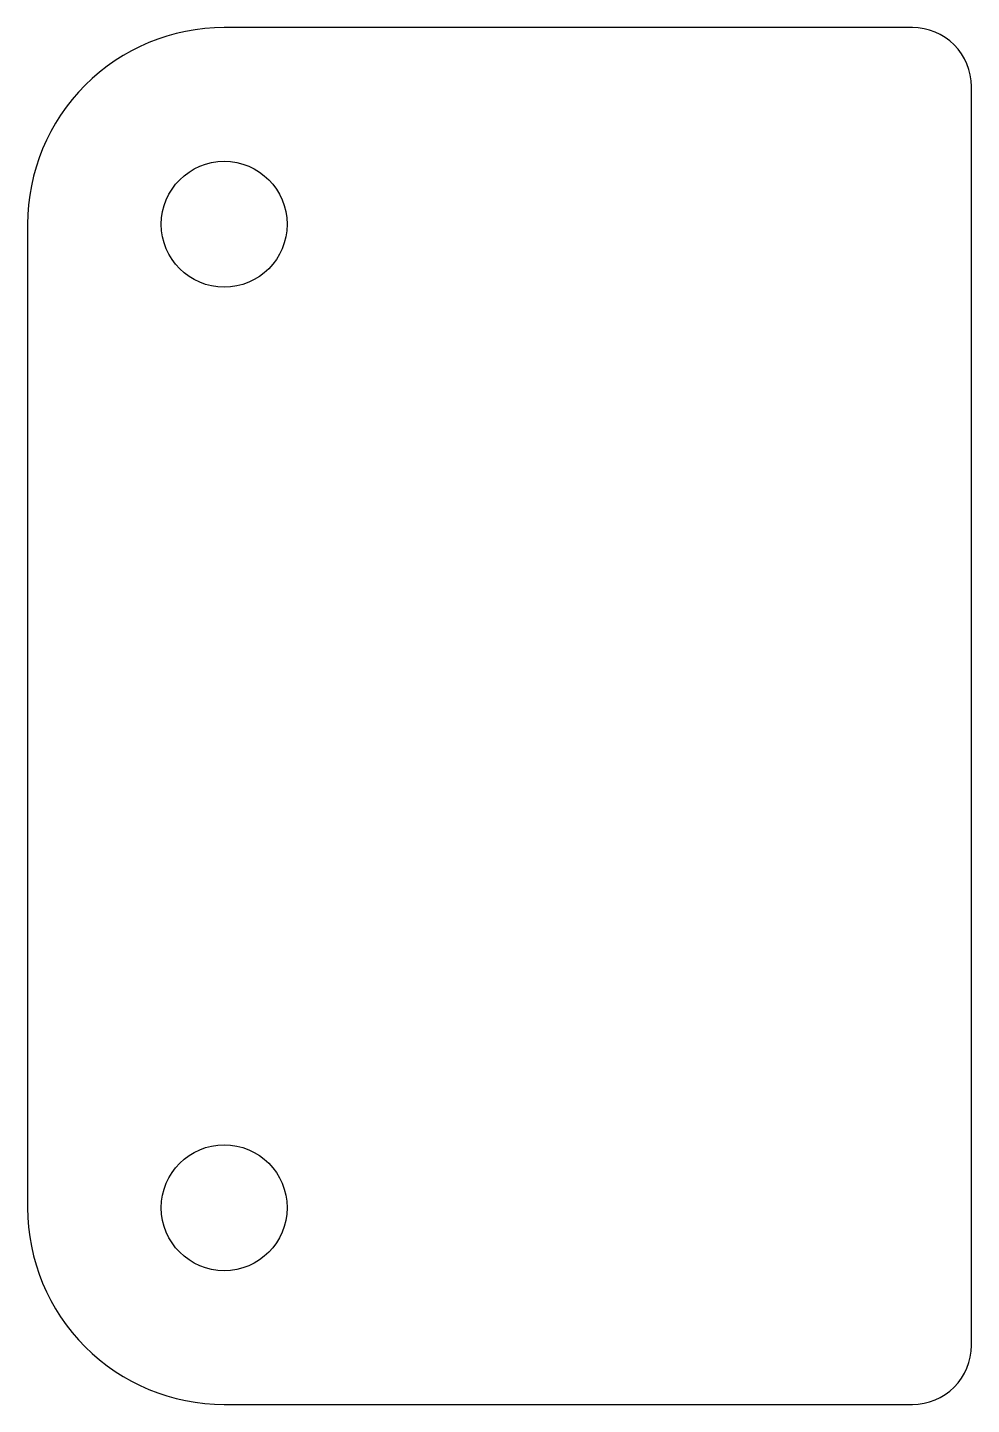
# Model space of a CAD drawing. Header units: millimetres. Extents: x -13.8 to 10.2, y -17.5 to 17.5.
import ezdxf

# ---------------------------------------------------------------- set-up
doc = ezdxf.new("R2010")
doc.units = ezdxf.units.MM

msp = doc.modelspace()

# ---------------------------------------------------------------- linework, layer by layer
msp.add_lwpolyline([(8.75, -17.5, 0.414214), (10.25, -16), (10.25, 16, 0.414214), (8.75, 17.5), (-8.75, 17.5, 0.414214), (-13.75, 12.5), (-13.75, -12.5, 0.414214), (-8.75, -17.5)], format="xyb", close=True)
for centre in [(-8.75, 12.5), (-8.75, -12.5)]:
    msp.add_circle(centre, 1.6)

doc.saveas('drawing.dxf')
